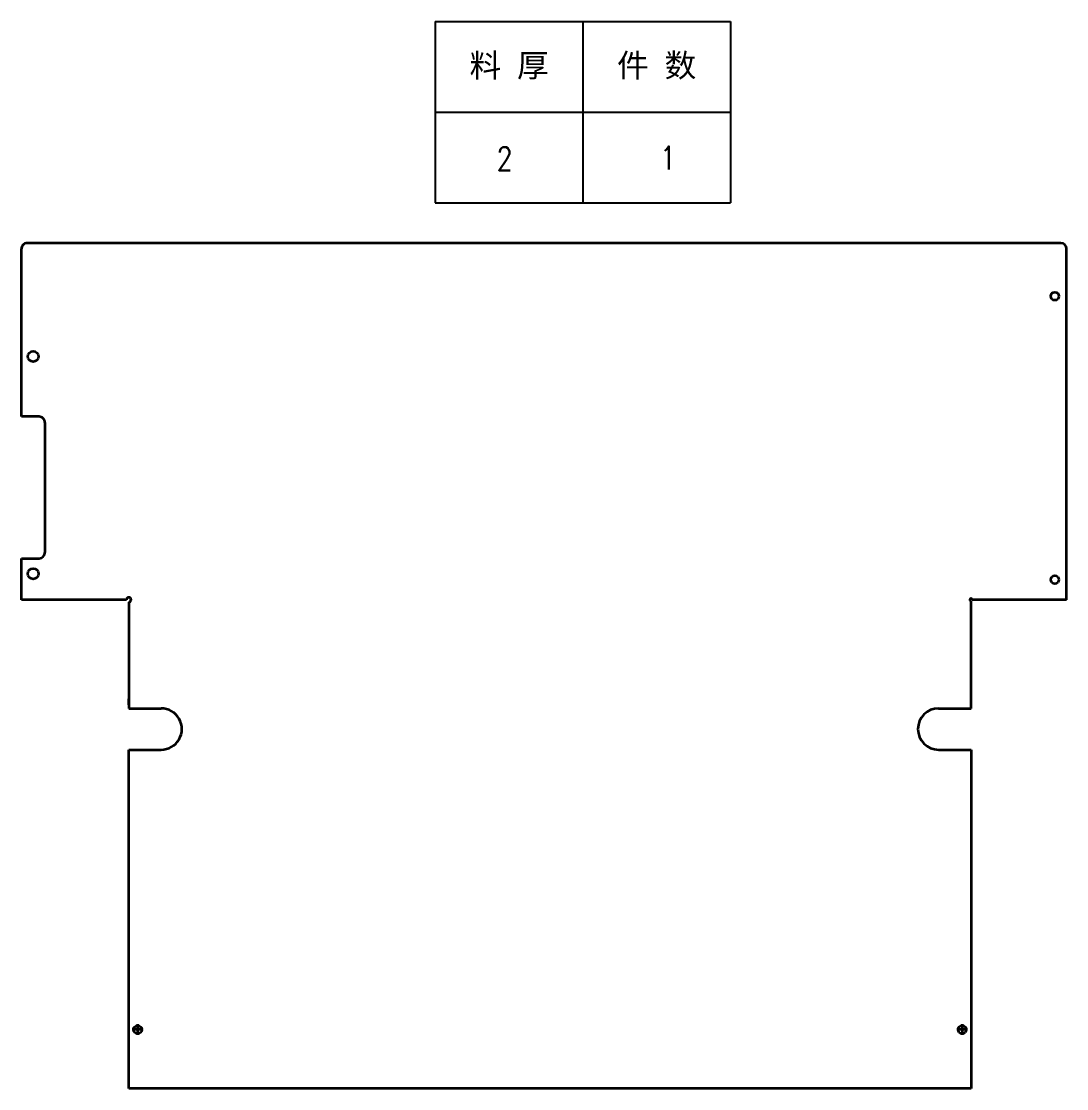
# Model space of a CAD drawing. Header units: inches. Extents: x -786 to 133009, y -39644 to 2522.
# Drawn here: x 207 to 1092, y 1618 to 2522 of the extents above; entities that cross this region are included whole.
import ezdxf
from ezdxf.enums import TextEntityAlignment as Align

# ---------------------------------------------------------------- set-up
doc = ezdxf.new("R2010")
doc.units = ezdxf.units.IN
doc.header["$MEASUREMENT"] = 0
doc.styles.add('DIM', font='romans.shx', dxfattribs={"width": 0.8, "oblique": 20, "bigfont": 'bigfont.shx'})

# ---------------------------------------------------------------- blocks, each defined once
blk = doc.blocks.new('*T58')
at = {"color": 0, "linetype": 'ByBlock', "lineweight": -2, "transparency": 16777216}
for p, q in [((0, 0), (127, 0)), ((0, 0), (0, -78)), ((63.5, 0), (63.5, -78)), ((127, 0), (127, -78)), ((0, -39), (127, -39)), ((0, -78), (127, -78))]:
    blk.add_line(p, q, dxfattribs=at)
at = {"color": 0, "transparency": 16777216, "char_height": 10, "width": 60.5, "attachment_point": 5}
for s, insert in [('{\\fSimSun|b0|i0|c134|p2;料 厚}', (31.75, -19.5)), ('{\\fSimSun|b0|i0|c134|p2;件 数}', (95.25, -19.5))]:
    blk.add_mtext(s, dxfattribs=dict(at, insert=insert))
blk = doc.blocks.new('拆图参数')
blk.add_blockref('*T58', (-63.5, 78))
at = {"style": 'DIM', "width": 0.8}
blk.add_attdef('6', text='', height=10, dxfattribs=at).set_placement((-37.13, 18.91), align=Align.MIDDLE_LEFT)
blk.add_attdef('1', text='', height=10, dxfattribs=at).set_placement((36.65, 19.27), align=Align.MIDDLE_CENTER)

msp = doc.modelspace()

# ---------------------------------------------------------------- linework, layer by layer
at = {"color": 7, "lineweight": 35}
for p, q in [((1087.07173, 2334.17552), (211.57173, 2334.17552)), ((206.57173, 2187.17552), (206.57173, 2329.17552)), ((1092.07173, 2032.17552), (1092.07173, 2329.17552)), ((221.57173, 2187.17552), (206.57173, 2187.17552)), ((226.57173, 2182.17552), (226.57173, 2072.17552)), ((206.57173, 2032.17552), (206.57173, 2067.17552)), ((206.57173, 2067.17552), (221.57173, 2067.17552)), ((295.57173, 2032.17552), (206.57173, 2032.17552)), ((297.57173, 2030.17552), (297.57173, 1940.17552)), ((1011.07173, 1940.17552), (1011.07173, 2031.17552)), ((1092.07173, 2032.17552), (1012.07173, 2032.17552)), ((297.57173, 1943.17552), (297.57173, 1948.17552)), ((297.57173, 1940.17552), (325.07173, 1940.17552)), ((983.57173, 1940.17552), (1011.07173, 1940.17552)), ((297.57173, 1618.17552), (297.57173, 1905.17552)), ((297.57173, 1905.17552), (325.07173, 1905.17552)), ((983.57173, 1905.17552), (1011.07173, 1905.17552)), ((1011.07173, 1905.17552), (1011.07173, 1618.17552)), ((305.07173, 1672.72532), (305.07173, 1663.62571)), ((1003.57173, 1672.72532), (1003.57173, 1663.62571)), ((309.62178, 1668.17552), (300.52193, 1668.17552)), ((1008.12178, 1668.17552), (999.02193, 1668.17552)), ((1011.07173, 1618.17552), (297.57173, 1618.17552))]:
    msp.add_line(p, q, dxfattribs=at)
for centre, radius in [((1082.07173, 2289.17552), 3.5), ((216.57173, 2238.17552), 4.5), ((216.57173, 2054.17552), 4.5), ((1082.07173, 2049.17552), 3.5), ((305.07173, 1668.17552), 3.5), ((1003.57173, 1668.17552), 3.5)]:
    msp.add_circle(centre, radius, dxfattribs=at)
for centre, radius, start, end in [((211.57173, 2329.17552), 5, 89.9999975, 180), ((221.57173, 2329.17552), 5, 89.9999975, 90.82644355), ((1087.07173, 2329.17552), 5, 89.17355645, 90.0000025), ((1087.07173, 2329.17552), 5, 0, 90), ((221.57173, 2182.17552), 5, 359.99999499, 89.9999975), ((221.57173, 2072.17552), 5, 270.0000025, 359.99999499), ((297.57173, 2032.17552), 2, 270, 180), ((1011.07173, 2032.17552), 1, 0, 270), ((325.07173, 1922.67552), 17.5, 269.9999975, 90.0000025), ((983.57173, 1922.67552), 17.5, 90.0000025, 269.9999975)]:
    msp.add_arc(centre, radius, start, end, dxfattribs=at)

# ---------------------------------------------------------------- block references
at = {"xscale": 1.968503937007874, "yscale": 1.968503937007874, "zscale": 1.968503937007874}
msp.add_blockref('拆图参数', (682.26935, 2368.3576), dxfattribs=at).add_auto_attribs({'1': '1', '6': '2'})

doc.saveas('drawing.dxf')
